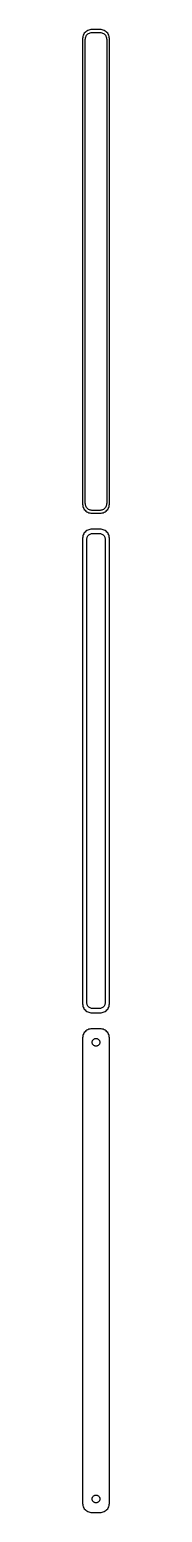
# Model space of a CAD drawing. Header units: metres. Extents: x -8 to 8, y 702 to 1530.
import ezdxf

# ---------------------------------------------------------------- set-up
doc = ezdxf.new("R2010")
doc.units = ezdxf.units.M

msp = doc.modelspace()

# ---------------------------------------------------------------- linework, layer by layer
for p, q in [((-7.46057, 1525.63), (-7.5, 1525)), ((-7.5, 1525), (-7.5, 1265)), ((-7.34291, 1526.24), (-7.46057, 1525.63)), ((-7.14888, 1526.84), (-7.34291, 1526.24)), ((-6.88153, 1527.41), (-7.14888, 1526.84)), ((-6.54507, 1527.94), (-6.88153, 1527.41)), ((-6.14484, 1528.42), (-6.54507, 1527.94)), ((-5.68712, 1528.85), (-6.14484, 1528.42)), ((-6, 1524.5), (-5.96844, 1525)), ((-6, 1265.5), (-6, 1524.5)), ((-5.96844, 1525), (-5.87433, 1525.49)), ((-5.87433, 1525.49), (-5.7191, 1525.97)), ((-5.7191, 1525.97), (-5.50522, 1526.43)), ((-5.17912, 1529.22), (-5.68712, 1528.85)), ((-5.50522, 1526.43), (-5.23605, 1526.85)), ((-5.23605, 1526.85), (-4.91586, 1527.24)), ((-4.62889, 1529.52), (-5.17912, 1529.22)), ((-4.91586, 1527.24), (-4.54968, 1527.58)), ((-4.04507, 1529.76), (-4.62889, 1529.52)), ((-4.54968, 1527.58), (-4.1433, 1527.88)), ((-4.1433, 1527.88), (-3.70311, 1528.12)), ((-3.4369, 1529.91), (-4.04507, 1529.76)), ((-3.70311, 1528.12), (-3.23605, 1528.3)), ((-2.81395, 1529.99), (-3.4369, 1529.91)), ((-3.23605, 1528.3), (-2.74951, 1528.43)), ((2.81395, 1529.99), (-2.81395, 1529.99)), ((-2.74951, 1528.43), (-2.25116, 1528.49)), ((-2.25116, 1528.49), (2.25116, 1528.49)), ((2.25116, 1528.49), (2.74951, 1528.43)), ((2.74951, 1528.43), (3.23605, 1528.3)), ((3.4369, 1529.91), (2.81395, 1529.99)), ((3.23605, 1528.3), (3.70311, 1528.12)), ((4.04507, 1529.76), (3.4369, 1529.91)), ((3.70311, 1528.12), (4.1433, 1527.88)), ((4.62889, 1529.52), (4.04507, 1529.76)), ((4.1433, 1527.88), (4.54968, 1527.58)), ((4.54968, 1527.58), (4.91586, 1527.24)), ((5.17912, 1529.22), (4.62889, 1529.52)), ((4.91586, 1527.24), (5.23605, 1526.85)), ((5.68712, 1528.85), (5.17912, 1529.22)), ((5.23605, 1526.85), (5.50522, 1526.43)), ((5.50522, 1526.43), (5.7191, 1525.97)), ((6.14484, 1528.42), (5.68712, 1528.85)), ((5.7191, 1525.97), (5.87433, 1525.49)), ((5.87433, 1525.49), (5.96844, 1525)), ((5.96844, 1525), (6, 1524.5)), ((6, 1524.5), (6, 1265.5)), ((6.54507, 1527.94), (6.14484, 1528.42)), ((6.88153, 1527.41), (6.54507, 1527.94)), ((7.14888, 1526.84), (6.88153, 1527.41)), ((7.34291, 1526.24), (7.14888, 1526.84)), ((7.46057, 1525.63), (7.34291, 1526.24)), ((7.5, 1525), (7.46057, 1525.63)), ((7.5, 1265), (7.5, 1525)), ((-7.5, 1265), (-7.46057, 1264.37)), ((-7.46057, 1264.37), (-7.34291, 1263.76)), ((-7.34291, 1263.76), (-7.14888, 1263.16)), ((-7.14888, 1263.16), (-6.88153, 1262.59)), ((-6.88153, 1262.59), (-6.54507, 1262.06)), ((-6.54507, 1262.06), (-6.14484, 1261.58)), ((-6.14484, 1261.58), (-5.68712, 1261.15)), ((-5.96844, 1265), (-6, 1265.5)), ((-5.87433, 1264.51), (-5.96844, 1265)), ((-5.7191, 1264.03), (-5.87433, 1264.51)), ((-5.50522, 1263.57), (-5.7191, 1264.03)), ((-5.68712, 1261.15), (-5.17912, 1260.78)), ((-5.23605, 1263.15), (-5.50522, 1263.57)), ((-4.91586, 1262.76), (-5.23605, 1263.15)), ((-5.17912, 1260.78), (-4.62889, 1260.48)), ((-4.54968, 1262.42), (-4.91586, 1262.76)), ((-4.62889, 1260.48), (-4.04507, 1260.24)), ((-4.1433, 1262.12), (-4.54968, 1262.42)), ((-3.70311, 1261.88), (-4.1433, 1262.12)), ((-4.04507, 1260.24), (-3.4369, 1260.09)), ((-3.23605, 1261.7), (-3.70311, 1261.88)), ((-3.4369, 1260.09), (-2.81395, 1260.01)), ((-2.74951, 1261.57), (-3.23605, 1261.7)), ((-2.81395, 1260.01), (2.81395, 1260.01)), ((-2.25116, 1261.51), (-2.74951, 1261.57)), ((2.25116, 1261.51), (-2.25116, 1261.51)), ((2.74951, 1261.57), (2.25116, 1261.51)), ((3.23605, 1261.7), (2.74951, 1261.57)), ((2.81395, 1260.01), (3.4369, 1260.09)), ((3.70311, 1261.88), (3.23605, 1261.7)), ((3.4369, 1260.09), (4.04507, 1260.24)), ((4.1433, 1262.12), (3.70311, 1261.88)), ((4.04507, 1260.24), (4.62889, 1260.48)), ((4.54968, 1262.42), (4.1433, 1262.12)), ((4.91586, 1262.76), (4.54968, 1262.42)), ((4.62889, 1260.48), (5.17912, 1260.78)), ((5.23605, 1263.15), (4.91586, 1262.76)), ((5.17912, 1260.78), (5.68712, 1261.15)), ((5.50522, 1263.57), (5.23605, 1263.15)), ((5.7191, 1264.03), (5.50522, 1263.57)), ((5.68712, 1261.15), (6.14484, 1261.58)), ((5.87433, 1264.51), (5.7191, 1264.03)), ((5.96844, 1265), (5.87433, 1264.51)), ((6, 1265.5), (5.96844, 1265)), ((6.14484, 1261.58), (6.54507, 1262.06)), ((6.54507, 1262.06), (6.88153, 1262.59)), ((6.88153, 1262.59), (7.14888, 1263.16)), ((7.14888, 1263.16), (7.34291, 1263.76)), ((7.34291, 1263.76), (7.46057, 1264.37)), ((7.46057, 1264.37), (7.5, 1265)), ((-4.62889, 1250.52), (-5.17912, 1250.22)), ((-4.04507, 1250.76), (-4.62889, 1250.52)), ((-3.4369, 1250.91), (-4.04507, 1250.76)), ((-2.81395, 1250.99), (-3.4369, 1250.91)), ((2.81395, 1250.99), (-2.81395, 1250.99)), ((3.4369, 1250.91), (2.81395, 1250.99)), ((4.04507, 1250.76), (3.4369, 1250.91)), ((4.62889, 1250.52), (4.04507, 1250.76)), ((5.17912, 1250.22), (4.62889, 1250.52)), ((-7.46057, 1246.63), (-7.5, 1246)), ((-7.5, 1246), (-7.5, 986)), ((-7.34291, 1247.24), (-7.46057, 1246.63)), ((-7.14888, 1247.84), (-7.34291, 1247.24)), ((-6.88153, 1248.41), (-7.14888, 1247.84)), ((-6.54507, 1248.94), (-6.88153, 1248.41)), ((-6.14484, 1249.42), (-6.54507, 1248.94)), ((-5.68712, 1249.85), (-6.14484, 1249.42)), ((-5.17912, 1250.22), (-5.68712, 1249.85)), ((-5.11292, 1245.5), (-5.08836, 1245.89)), ((-5.11292, 986.5), (-5.11292, 1245.5)), ((-5.08836, 1245.89), (-5.01512, 1246.27)), ((-5.01512, 1246.27), (-4.89432, 1246.65)), ((-4.89432, 1246.65), (-4.72786, 1247)), ((-4.72786, 1247), (-4.5184, 1247.33)), ((-4.5184, 1247.33), (-4.26921, 1247.63)), ((-4.26921, 1247.63), (-3.98424, 1247.9)), ((-3.98424, 1247.9), (-3.66798, 1248.13)), ((-3.66798, 1248.13), (-3.32541, 1248.32)), ((-3.32541, 1248.32), (-2.96194, 1248.46)), ((-2.96194, 1248.46), (-2.5833, 1248.56)), ((-2.5833, 1248.56), (-2.19545, 1248.61)), ((-2.19545, 1248.61), (2.19545, 1248.61)), ((2.19545, 1248.61), (2.5833, 1248.56)), ((2.5833, 1248.56), (2.96194, 1248.46)), ((2.96194, 1248.46), (3.32541, 1248.32)), ((3.32541, 1248.32), (3.66798, 1248.13)), ((3.66798, 1248.13), (3.98424, 1247.9)), ((3.98424, 1247.9), (4.26921, 1247.63)), ((4.26921, 1247.63), (4.5184, 1247.33)), ((4.5184, 1247.33), (4.72786, 1247)), ((4.72786, 1247), (4.89432, 1246.65)), ((4.89432, 1246.65), (5.01512, 1246.27)), ((5.01512, 1246.27), (5.08836, 1245.89)), ((5.08836, 1245.89), (5.11292, 1245.5)), ((5.11292, 1245.5), (5.11292, 986.5)), ((5.68712, 1249.85), (5.17912, 1250.22)), ((6.14484, 1249.42), (5.68712, 1249.85)), ((6.54507, 1248.94), (6.14484, 1249.42)), ((6.88153, 1248.41), (6.54507, 1248.94)), ((7.14888, 1247.84), (6.88153, 1248.41)), ((7.34291, 1247.24), (7.14888, 1247.84)), ((7.46057, 1246.63), (7.34291, 1247.24)), ((7.5, 1246), (7.46057, 1246.63)), ((7.5, 986), (7.5, 1246)), ((-7.5, 986), (-7.46057, 985.373)), ((-7.46057, 985.373), (-7.34291, 984.757)), ((-5.08836, 986.11), (-5.11292, 986.5)), ((-5.01512, 985.726), (-5.08836, 986.11)), ((-4.89432, 985.354), (-5.01512, 985.726)), ((-4.72786, 985), (-4.89432, 985.354)), ((4.89432, 985.354), (4.72786, 985)), ((5.01512, 985.726), (4.89432, 985.354)), ((5.08836, 986.11), (5.01512, 985.726)), ((5.11292, 986.5), (5.08836, 986.11)), ((7.34291, 984.757), (7.46057, 985.373)), ((7.46057, 985.373), (7.5, 986)), ((-7.34291, 984.757), (-7.14888, 984.159)), ((-7.14888, 984.159), (-6.88153, 983.591)), ((-6.88153, 983.591), (-6.54507, 983.061)), ((-6.54507, 983.061), (-6.14484, 982.577)), ((-6.14484, 982.577), (-5.68712, 982.147)), ((-5.68712, 982.147), (-5.17912, 981.778)), ((-5.17912, 981.778), (-4.62889, 981.476)), ((-4.5184, 984.67), (-4.72786, 985)), ((-4.62889, 981.476), (-4.04507, 981.245)), ((-4.26921, 984.369), (-4.5184, 984.67)), ((-3.98424, 984.101), (-4.26921, 984.369)), ((-4.04507, 981.245), (-3.4369, 981.089)), ((-3.66798, 983.872), (-3.98424, 984.101)), ((-3.32541, 983.683), (-3.66798, 983.872)), ((-3.4369, 981.089), (-2.81395, 981.01)), ((-2.96194, 983.539), (-3.32541, 983.683)), ((-2.5833, 983.442), (-2.96194, 983.539)), ((-2.81395, 981.01), (2.81395, 981.01)), ((-2.19545, 983.393), (-2.5833, 983.442)), ((2.19545, 983.393), (-2.19545, 983.393)), ((2.5833, 983.442), (2.19545, 983.393)), ((2.96194, 983.539), (2.5833, 983.442)), ((2.81395, 981.01), (3.4369, 981.089)), ((3.32541, 983.683), (2.96194, 983.539)), ((3.66798, 983.872), (3.32541, 983.683)), ((3.4369, 981.089), (4.04507, 981.245)), ((3.98424, 984.101), (3.66798, 983.872)), ((4.26921, 984.369), (3.98424, 984.101)), ((4.04507, 981.245), (4.62889, 981.476)), ((4.5184, 984.67), (4.26921, 984.369)), ((4.72786, 985), (4.5184, 984.67)), ((4.62889, 981.476), (5.17912, 981.778)), ((5.17912, 981.778), (5.68712, 982.147)), ((5.68712, 982.147), (6.14484, 982.577)), ((6.14484, 982.577), (6.54507, 983.061)), ((6.54507, 983.061), (6.88153, 983.591)), ((6.88153, 983.591), (7.14888, 984.159)), ((7.14888, 984.159), (7.34291, 984.757)), ((-7.14888, 968.841), (-7.34291, 968.243)), ((-6.88153, 969.409), (-7.14888, 968.841)), ((-6.54507, 969.939), (-6.88153, 969.409)), ((-6.14484, 970.423), (-6.54507, 969.939)), ((-5.68712, 970.853), (-6.14484, 970.423)), ((-5.17912, 971.222), (-5.68712, 970.853)), ((-4.62889, 971.524), (-5.17912, 971.222)), ((-4.04507, 971.755), (-4.62889, 971.524)), ((-3.4369, 971.911), (-4.04507, 971.755)), ((-2.81395, 971.99), (-3.4369, 971.911)), ((2.81395, 971.99), (-2.81395, 971.99)), ((3.4369, 971.911), (2.81395, 971.99)), ((4.04507, 971.755), (3.4369, 971.911)), ((4.62889, 971.524), (4.04507, 971.755)), ((5.17912, 971.222), (4.62889, 971.524)), ((5.68712, 970.853), (5.17912, 971.222)), ((6.14484, 970.423), (5.68712, 970.853)), ((6.54507, 969.939), (6.14484, 970.423)), ((6.88153, 969.409), (6.54507, 969.939)), ((7.14888, 968.841), (6.88153, 969.409)), ((7.34291, 968.243), (7.14888, 968.841)), ((-7.46057, 967.627), (-7.5, 967)), ((-7.5, 967), (-7.5, 707)), ((-7.34291, 968.243), (-7.46057, 967.627)), ((-2.13528, 964.5), (-2.11845, 964.768)), ((-2.11845, 964.232), (-2.13528, 964.5)), ((-2.11845, 964.768), (-2.06821, 965.031)), ((-2.06821, 963.969), (-2.11845, 964.232)), ((-2.06821, 965.031), (-1.98534, 965.286)), ((-1.98534, 963.714), (-2.06821, 963.969)), ((-1.98534, 965.286), (-1.87117, 965.529)), ((-1.87117, 963.471), (-1.98534, 963.714)), ((-1.87117, 965.529), (-1.72748, 965.755)), ((-1.72748, 963.245), (-1.87117, 963.471)), ((-1.72748, 965.755), (-1.55655, 965.962)), ((-1.55655, 963.038), (-1.72748, 963.245)), ((-1.55655, 965.962), (-1.36108, 966.145)), ((-1.36108, 962.855), (-1.55655, 963.038)), ((-1.36108, 966.145), (-1.14413, 966.303)), ((-1.14413, 962.697), (-1.36108, 962.855)), ((-1.14413, 966.303), (-0.909149, 966.432)), ((-0.909149, 962.568), (-1.14413, 962.697)), ((-0.909149, 966.432), (-0.659836, 966.531)), ((-0.659836, 962.469), (-0.909149, 962.568)), ((-0.659836, 966.531), (-0.400101, 966.597)), ((-0.400101, 962.403), (-0.659836, 962.469)), ((-0.400101, 966.597), (-0.134064, 966.631)), ((-0.134064, 962.369), (-0.400101, 962.403)), ((-0.134064, 966.631), (0.134064, 966.631)), ((0.134064, 962.369), (-0.134064, 962.369)), ((0.134064, 966.631), (0.400101, 966.597)), ((0.400101, 962.403), (0.134064, 962.369)), ((0.400101, 966.597), (0.659836, 966.531)), ((0.659836, 962.469), (0.400101, 962.403)), ((0.659836, 966.531), (0.909149, 966.432)), ((0.909149, 962.568), (0.659836, 962.469)), ((0.909149, 966.432), (1.14413, 966.303)), ((1.14413, 962.697), (0.909149, 962.568)), ((1.14413, 966.303), (1.36108, 966.145)), ((1.36108, 962.855), (1.14413, 962.697)), ((1.36108, 966.145), (1.55655, 965.962)), ((1.55655, 963.038), (1.36108, 962.855)), ((1.55655, 965.962), (1.72748, 965.755)), ((1.72748, 963.245), (1.55655, 963.038)), ((1.72748, 965.755), (1.87117, 965.529)), ((1.87117, 963.471), (1.72748, 963.245)), ((1.87117, 965.529), (1.98534, 965.286)), ((1.98534, 963.714), (1.87117, 963.471)), ((1.98534, 965.286), (2.06821, 965.031)), ((2.06821, 963.969), (1.98534, 963.714)), ((2.06821, 965.031), (2.11845, 964.768)), ((2.11845, 964.232), (2.06821, 963.969)), ((2.11845, 964.768), (2.13528, 964.5)), ((2.13528, 964.5), (2.11845, 964.232)), ((7.46057, 967.627), (7.34291, 968.243)), ((7.5, 967), (7.46057, 967.627)), ((7.5, 707), (7.5, 967)), ((-7.5, 707), (-7.46057, 706.373)), ((-7.46057, 706.373), (-7.34291, 705.757)), ((-7.34291, 705.757), (-7.14888, 705.159)), ((-7.14888, 705.159), (-6.88153, 704.591)), ((-6.88153, 704.591), (-6.54507, 704.061)), ((-6.54507, 704.061), (-6.14484, 703.577)), ((-2.13528, 709.5), (-2.11845, 709.768)), ((-2.11845, 709.232), (-2.13528, 709.5)), ((-2.11845, 709.768), (-2.06821, 710.031)), ((-2.06821, 708.969), (-2.11845, 709.232)), ((-2.06821, 710.031), (-1.98534, 710.286)), ((-1.98534, 708.714), (-2.06821, 708.969)), ((-1.98534, 710.286), (-1.87117, 710.529)), ((-1.87117, 708.471), (-1.98534, 708.714)), ((-1.87117, 710.529), (-1.72748, 710.755)), ((-1.72748, 708.245), (-1.87117, 708.471)), ((-1.72748, 710.755), (-1.55655, 710.962)), ((-1.55655, 708.038), (-1.72748, 708.245)), ((-1.55655, 710.962), (-1.36108, 711.145)), ((-1.36108, 707.855), (-1.55655, 708.038)), ((-1.36108, 711.145), (-1.14413, 711.303)), ((-1.14413, 707.697), (-1.36108, 707.855)), ((-1.14413, 711.303), (-0.909149, 711.432)), ((-0.909149, 707.568), (-1.14413, 707.697)), ((-0.909149, 711.432), (-0.659836, 711.531)), ((-0.659836, 707.469), (-0.909149, 707.568)), ((-0.659836, 711.531), (-0.400101, 711.597)), ((-0.400101, 707.403), (-0.659836, 707.469)), ((-0.400101, 711.597), (-0.134064, 711.631)), ((-0.134064, 707.369), (-0.400101, 707.403)), ((-0.134064, 711.631), (0.134064, 711.631)), ((0.134064, 707.369), (-0.134064, 707.369)), ((0.134064, 711.631), (0.400101, 711.597)), ((0.400101, 707.403), (0.134064, 707.369)), ((0.400101, 711.597), (0.659836, 711.531)), ((0.659836, 707.469), (0.400101, 707.403)), ((0.659836, 711.531), (0.909149, 711.432)), ((0.909149, 707.568), (0.659836, 707.469)), ((0.909149, 711.432), (1.14413, 711.303)), ((1.14413, 707.697), (0.909149, 707.568)), ((1.14413, 711.303), (1.36108, 711.145)), ((1.36108, 707.855), (1.14413, 707.697)), ((1.36108, 711.145), (1.55655, 710.962)), ((1.55655, 708.038), (1.36108, 707.855)), ((1.55655, 710.962), (1.72748, 710.755)), ((1.72748, 708.245), (1.55655, 708.038)), ((1.72748, 710.755), (1.87117, 710.529)), ((1.87117, 708.471), (1.72748, 708.245)), ((1.87117, 710.529), (1.98534, 710.286)), ((1.98534, 708.714), (1.87117, 708.471)), ((1.98534, 710.286), (2.06821, 710.031)), ((2.06821, 708.969), (1.98534, 708.714)), ((2.06821, 710.031), (2.11845, 709.768)), ((2.11845, 709.232), (2.06821, 708.969)), ((2.11845, 709.768), (2.13528, 709.5)), ((2.13528, 709.5), (2.11845, 709.232)), ((6.14484, 703.577), (6.54507, 704.061)), ((6.54507, 704.061), (6.88153, 704.591)), ((6.88153, 704.591), (7.14888, 705.159)), ((7.14888, 705.159), (7.34291, 705.757)), ((7.34291, 705.757), (7.46057, 706.373)), ((7.46057, 706.373), (7.5, 707)), ((-6.14484, 703.577), (-5.68712, 703.147)), ((-5.68712, 703.147), (-5.17912, 702.778)), ((-5.17912, 702.778), (-4.62889, 702.476)), ((-4.62889, 702.476), (-4.04507, 702.245)), ((-4.04507, 702.245), (-3.4369, 702.089)), ((-3.4369, 702.089), (-2.81395, 702.01)), ((-2.81395, 702.01), (2.81395, 702.01)), ((2.81395, 702.01), (3.4369, 702.089)), ((3.4369, 702.089), (4.04507, 702.245)), ((4.04507, 702.245), (4.62889, 702.476)), ((4.62889, 702.476), (5.17912, 702.778)), ((5.17912, 702.778), (5.68712, 703.147)), ((5.68712, 703.147), (6.14484, 703.577))]:
    msp.add_line(p, q)

doc.saveas('drawing.dxf')
